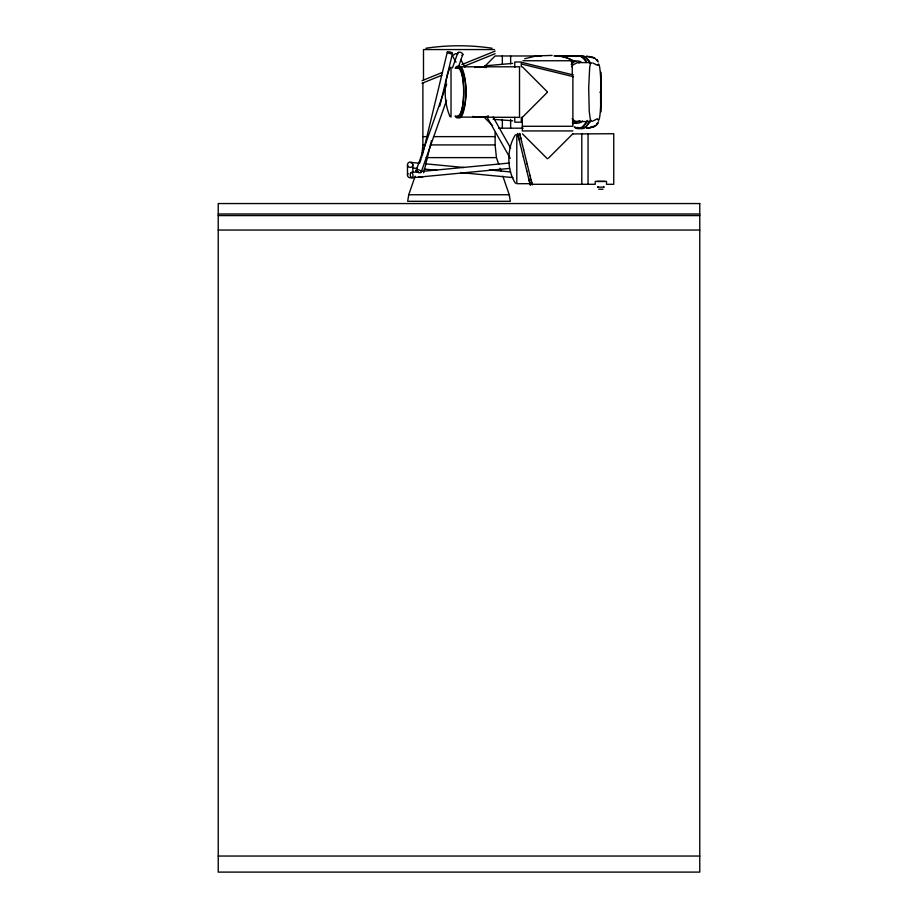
<?xml version="1.0" encoding="UTF-8"?>
<svg xmlns="http://www.w3.org/2000/svg" width="918" height="918" viewBox="0 0 918 918"><rect width="100%" height="100%" fill="white"/><g stroke="black" fill="none" stroke-linecap="round" stroke-linejoin="round"><path stroke-width="1.38" d="M456.028 62.217L452.494 55.86L455.454 53.703L457.061 53.703M421.569 157.621L422.888 144.929L422.888 82.93M415.154 176.187L408.739 194.754L407.672 201.306L510.328 201.306L509.26 194.754L502.846 176.187M462.19 108.358L461.272 112.122A26.92 6.323 -89.8 0 1 455.053 116.058M464.279 108.358L463.361 112.122A26.92 6.323 -89.8 0 1 457.141 116.058M422.475 154.981L447.284 52.188M423.68 172.813L431.403 140.867M439.779 106.132L452.528 53.347A2.685 0.746 13.6 0 0 448.799 51.821A2.685 0.746 13.6 0 0 448.397 53.06A2.685 0.746 13.6 0 0 452.517 53.416M591.203 120.373L590.618 121.566L576.883 121.566L574.438 120.774L572.132 118.697M416.52 172.205L417.438 169.555M419.733 162.922L421.11 158.94M416.106 170.564L446.699 84.158M452.436 67.955L457.692 53.095M421.259 171.873L446.584 100.314M458.541 66.555L462.844 54.403M598.57 121.761L595.725 125.628L589.276 127.854M587.428 120.522C585.558 125.181 579.843 130.712 574.702 126.936M587.612 120.487L582.414 127.269A42.182 15.709 90 0 1 574.358 127.315M590.113 121.004L586.407 126.076L583.71 127.717M590.894 120.487L585.695 127.269A42.182 15.709 90 0 1 577.64 127.315M457.371 68.483L459.574 66.796L519.519 66.796L519.519 117.366L458.495 117.091M450.038 67.507C443.566 82.402 443.566 101.76 450.038 116.655M455.523 68.345C466.551 61.644 466.505 120.912 455.626 116.173M571.203 64.455L573.727 62.183A36.961 14.883 -90 0 1 581.255 62.183M484.543 66.544L495.1 55.975L541.241 55.975M522.353 117.332L547.289 92.397M572.683 133.936L613.74 133.73L613.74 184.3L606.511 184.3L606.511 181.397L595.22 181.397L595.22 184.288L532.188 184.3L531.109 180.02M548.379 158.24L572.889 133.73M515.446 134.762C506.656 148.131 506.656 169.899 515.446 183.267M582.528 120.992L581.255 121.979A36.961 14.883 -90 0 1 573.727 121.979L572.453 120.992M597.4 118.766L592.443 121.256M574.461 122.622L572.442 123.804M579.981 120.717L576.883 121.566M591.203 63.376L590.63 62.688L589.689 67.404L588.69 87.876L589.253 111.583L590.618 121.566M524.671 58.752L536.273 55.929L552.097 55.413M422.062 80.669L442.384 72.442M461.857 64.57L495.135 51.11M422.062 83.263L441.799 75.287M464.083 66.268L495.135 53.703M576.022 56.491C580.52 54.472 584.846 58.695 586.774 62.424M571.524 62.413L572.476 62.126M603.011 189.223L598.731 189.223M425.998 48.218C447.754 44.971 470.245 44.971 492.002 48.218M485.645 116.85L480.47 117.343M604.721 181.408L597.021 181.408M484.693 65.867L512.68 63.388M411.425 172.423L418.516 171.746M421.351 171.471L509.272 163.048M411.803 177.782A2.685 1.366 84.5 0 0 412.698 173.766A2.685 1.366 84.5 0 0 410.335 173.766A2.685 1.366 84.5 0 0 411.803 177.782L509.651 168.407M586.797 128.072L592.282 127.258L586.533 128.084M459.379 117.366C468.249 106.913 468.375 77.296 459.574 66.796M554.013 55.987L554.621 55.964M598.1 186.974C594.669 187.203 607.211 187.203 603.631 186.974M590.825 62.596L577.468 62.608L573.211 64.788A38.281 15.411 -90 0 0 571.512 66.693M498.726 128.187L523.168 128.187M494.504 49.561L423.496 49.561L423.496 80.084M522.939 60.749L572.27 60.749L572.27 74.679M599.787 92.19L600.98 92.19A28.079 2.444 -90 0 0 597.939 64.937M522.319 126.271L572.889 126.271L572.889 76.55M572.889 130.93L522.319 130.93L522.319 117.366M422.888 136.633L426.916 136.633M433.457 136.633L495.112 136.633M422.888 144.929L425.264 144.929M430.416 144.929L495.112 144.929L496.431 157.621L498.726 164.253M426.147 157.621L496.431 157.621M528.929 179.515L529.973 183.68L516.8 183.68L516.8 134.349M408.739 194.754L509.26 194.754M218.232 213.986L699.768 213.986M218.232 215.592L699.768 215.592M218.232 230.039L699.768 230.039M218.232 856.046L699.768 856.046M480.344 117.343L475.731 116.861M512.703 120.786L493.138 119.317M586.522 56.296L594.726 58.109L598.272 61.908M586.786 56.308L592.282 57.111L589.276 56.514M411.769 162.497L418.826 163.174M425.883 163.852L464.003 167.501M489.409 169.933L510.58 171.964M412.79 167.994L417.024 168.407M424.082 169.073L436.784 170.289M460.779 172.595L513.013 177.599M578.088 62.585L579.338 62.814M580.968 56.331C585.259 56.17 588.369 59.831 590.113 63.376M560.726 56.388L555.424 55.964L578.122 55.975L555.218 55.964A36.112 36.112 0 0 1 573.911 61.196M573.084 122.14L572.442 122.037M562.7 56.755L565.649 57.513M521.986 62.447L573.498 74.978M521.986 64.168L573.498 76.699M592.684 62.94L597.629 65.362M566.624 57.823L567.588 58.155M568.552 58.523L573.865 61.162M547.38 158.791L522.48 133.89M547.289 91.766L522.331 66.796M484.991 118.066L492.599 125.686M589.643 61.586L585.65 57.065A42.182 15.709 90 0 0 578.96 56.308M586.35 61.586L582.368 57.065A42.182 15.709 90 0 0 575.666 56.308M460.71 59.567L464.933 67.06M493.092 116.976L510.695 148.188M487.01 117.125L510.236 158.309M500.103 168.224L501.021 170.886M529.973 183.68L528.573 178.081M519.898 134.498L519.645 133.42L519.978 134.831M518.819 138.515L517.58 133.42L518.039 135.256M531.568 181.844L532.348 184.943L532.119 183.967M529.961 175.361L531.281 180.708M527.104 163.806L530.111 175.981M526.519 161.43L527.288 164.529M526.725 170.61L528.837 179.136M526.806 170.955L523.271 156.611M523.616 149.634L526.53 161.476M521.47 140.913L523.685 149.955M520.655 137.585L521.527 141.142M520.414 145.021L523.306 156.794M518.968 139.134L520.495 145.342M518.59 137.585L519.163 139.949M520.931 138.721L520.311 136.185M520.334 136.266L519.829 134.223M518.509 137.275L517.809 134.395L518.062 135.428M600.751 91.157L600.682 71.96L600.682 112.134L600.601 92.993M588.059 133.73L588.059 184.3M581.794 133.73L581.794 184.3M521.275 66.865L521.275 61.988L514.78 61.988L514.78 67.358M521.275 117.252L521.275 122.174L514.78 122.174L514.78 117.252M510.637 55.987L510.637 63.858M510.637 119.374L510.637 128.176M502.341 55.987L502.341 63.858M502.341 119.374L502.341 128.176M495.112 132.41L495.112 144.929M451.025 67.094L451.025 117.068M412.859 164.735A2.685 2.674 0 0 1 408.82 167.053A2.685 2.674 0 0 1 408.82 162.417A2.685 2.674 0 0 1 412.859 164.735L412.859 172.515M407.477 164.735L407.477 175.108M462.202 108.37A25.417 5.967 -89.8 0 0 462.316 75.781L461.421 72.029A26.92 6.323 -89.8 0 0 455.225 68.081M464.29 108.37A25.417 5.967 -89.8 0 0 464.405 75.781L463.51 72.029A26.92 6.323 -89.8 0 0 457.313 68.081M484.44 117.068A25.279 25.279 0 0 1 477.073 117.091M475.272 67.381A25.279 25.279 0 0 1 486.012 67.37M480.676 66.991A45.831 32.405 90 0 1 486.529 67.542M488.456 115.909A47.323 33.622 89.1 0 1 485.633 116.735M475.708 116.988A47.357 33.932 -84.4 0 1 472.816 116.391M474.767 67.496A48.631 34.391 90 0 1 480.63 66.819M476.981 67.393A25.004 25.004 0 0 1 485.53 67.519M574.955 122.312A36.112 36.112 0 0 1 572.855 123.574M600.98 92.179A28.079 2.444 -90 0 1 597.939 119.409M571.248 61.506A36.961 14.883 -90 0 1 576.229 61.506M576.229 122.656A36.961 14.883 90 0 1 572.511 123.058M411.034 162.945A2.685 1.274 -84.5 0 1 412.446 162.945M411.643 177.346A2.685 2.674 0 0 1 408.085 173.41M422.578 176.749A2.685 0.746 13.6 0 1 421.614 177.358A2.685 0.746 13.6 0 1 418.631 176.726M457.979 53.829A2.685 1.377 19.5 0 1 458.931 52.188A2.685 1.377 19.5 0 1 462.374 53.462A2.685 1.377 19.5 0 1 461.892 55.275M597.721 123.494L596.608 124.859L597.721 123.494M594.726 126.259L593.315 126.913L594.726 126.259M699.768 203.555L218.232 203.555L218.232 872.1L699.768 872.1L699.768 203.555M594.451 57.972L593.315 57.467L594.451 57.972M597.366 60.427L596.608 59.509L597.721 60.886L597.366 60.427M530.283 184.943L529.824 183.107L530.283 184.943M417.001 171.884A2.685 1.377 19.5 0 0 421.213 172.125A2.685 1.377 19.5 0 0 417.816 169.658A2.685 1.377 19.5 0 0 417.001 171.884"/></g></svg>
